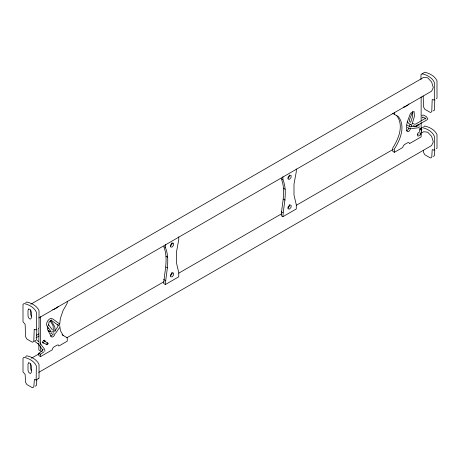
<?xml version="1.0" encoding="UTF-8"?>
<svg xmlns="http://www.w3.org/2000/svg" width="460" height="460" viewBox="0 0 460 460"><rect width="100%" height="100%" fill="white"/><g stroke="black" fill="none" stroke-linecap="round" stroke-linejoin="round"><path stroke-width="0.69" d="M44.936 341.768L44.953 340.325L43.89 340.204L42.803 341.527L42.786 342.97L43.849 343.091M36.829 329.429L36.455 339.952L35.115 340.728M434.803 99.665L434.43 110.181L433.09 110.958M36.806 379.471L36.455 385.44L35.115 386.216M434.78 149.707L434.43 155.675L433.09 156.452M419.135 126.546L419.008 127.707L411.827 128.553M59.616 324.915L60.386 318.4L63.118 310.402L67.24 303.226L67.24 301.191M165.399 284.527L163.725 283.567C164.456 271.227 168.647 258.595 163.725 246.439L165.399 247.405C170.315 259.561 166.123 272.188 165.399 284.527L178.75 276.816L178.785 272.717L176.467 262.867L176.467 252.04L178.75 239.694L178.75 236.865M282.917 216.677L281.25 215.717C281.974 203.377 286.166 190.745 281.25 178.589L282.917 179.555C287.839 191.711 283.647 204.338 282.917 216.677L296.274 208.966L296.309 204.867L293.992 195.017L293.992 184.19L296.274 171.844L296.274 169.015M419.29 131.824L419.865 128.72L420.911 128.622L421.797 129.11L421.153 132.583M55.01 333.397L54.556 335.098L53.435 336.57L52.118 337.117L51.186 336.565L47.449 329.216L47.271 326.243M43.412 340.544L48.07 343.229L47.731 344.344L46.868 344.747L42.343 342.136M409.228 126.862L410.061 124.275M410.682 122.331L412.551 116.501L412.729 111.199M410.901 127.828L409.549 130.755L408.238 131.727L407.117 131.548C405.047 125.58 408.308 119.623 410.165 114.086L411.056 112.936L414.103 111.515L414.397 116.403L412.35 123.291M411.315 126.529L411.936 124.591M412.453 112.332L409.48 119.634L409.348 120.842L410.078 122.021M49.076 322.431L48.455 325.329L48.415 324.536L52.348 329.877M36.162 380.029L36.357 365.913C34.293 361.215 28.767 358.282 24.018 357.334L23 358.202L23 371.887L25.145 374.457L25.57 382.237L26.91 384.566L32.441 387.757L33.787 386.981L34.425 379.362L36.162 380.029L39.025 378.057L39.025 364.372C36.961 359.674 31.435 356.741 26.686 355.787L25.674 356.661M408.813 128.156L407.882 129.789L406.565 130.761M38.312 344.707L38.818 343.861M54.677 331.292L57.655 326.893L58.178 325.502L57.839 324.455L58.224 325.346L51.641 320.545M59.415 327.79L55.602 333.247M52.883 334.138L51.761 335.604L50.45 336.151M417.427 124.792L416.714 125.689L416.725 126.402M170.401 246.129L171.908 244.26L171.908 242.926M170.401 275.931L171.908 274.062L171.908 272.728M287.925 178.279L289.426 176.41L289.426 175.076M287.925 208.081L289.426 206.212L289.426 204.873M422.107 117.95L422.792 117.122M43.119 349.307L41.906 351.158L40.819 351.446L40.526 345.822M425.966 118.03L415.662 124.125L414.483 124.183L412.085 123.205M58.386 306.291L57.224 307.544L53.883 309.471L52.716 309.563M408.952 103.891L407.784 105.144L404.449 107.076L403.282 107.168M42.239 350.94L38.858 353.228L38.858 355.655L40.526 356.621L52.216 349.876L52.716 348.237L53.883 346.984L57.224 345.058L58.386 344.966L58.891 346.018L67.24 341.199L67.24 337.807L62.037 334.765M43.907 351.9L40.526 354.194L38.858 353.228M25.674 302.881L26.686 302.007C31.435 302.962 36.961 305.894 39.025 310.592L39.025 327.94L38.358 328.325M436.333 98.555L437 98.17L437 80.822C434.936 76.124 429.41 73.192 424.66 72.243L420.975 74.652L420.975 79.511M420.975 128.432L421.992 127.564C426.742 128.512 432.268 131.451 434.326 136.143L434.326 149.828L434.131 150.259L432.4 149.598L432.181 149.92L431.762 157.216L430.416 157.993L424.885 154.796L423.545 152.467L423.424 150.345M423.643 126.891L424.66 126.023C429.41 126.971 434.936 129.904 437 134.602L437 148.287L436.333 148.672M421.797 129.11L421.291 129.507L420.095 129.266L419.865 128.72M50.134 320.971L51.629 319.999L50.847 320.419M36.581 335.219L38.91 333.839M36.07 337.812L39.14 335.995M30.854 304.192L423.671 77.401L427.65 77.792L431.629 81.995L433.28 87.538L431.629 91.183L38.812 317.969M48.858 322.052L50.611 321.04L51.503 321.155L54.797 326.79L55.01 331.263M417.335 134.717L418.404 134.101M31.476 358.19L38.939 353.884M66.907 337.738L163.869 281.756M178.785 273.142L281.342 213.934M296.257 205.321L393.219 149.345M419.945 133.912L423.671 131.761L427.65 132.152L431.629 136.355L433.28 141.898L431.629 145.538L38.812 372.33M396.882 115.782C404.053 125.666 398.601 138.793 392.759 147.942L392.759 151.334L394.433 152.294L402.776 147.476L403.282 145.843L404.449 144.584L407.784 142.657L408.952 142.565L409.457 143.623L421.141 136.879L421.141 134.446L418.468 135.987L417.76 136.056L417.467 135.412L417.789 133.296L418.548 132.555L419.255 132.583M52.785 331.654L51.693 332.178L48.041 330.343M48.748 331.763L50.054 331.303M53.36 334.041L53.895 333.96M421.78 115.299L423.556 115.069L426.466 116.708L427.863 118.858L426.891 119.945L416.168 126.011L415.322 126.287L412.976 125.689M417.513 126.017C413.983 126.408 410.073 127.546 407.037 125.091M39.859 350.416L39.152 350.485L38.858 349.836L38.858 344.149M48.03 328.457L48.679 328.434M421.992 73.784C426.742 74.733 432.268 77.665 434.326 82.363L434.326 99.711L434.131 100.142L432.4 99.475L432.181 99.803L431.762 111.722L430.416 112.499L424.885 109.307L423.545 106.979L423.166 95.95M38.358 378.442L38.83 378.488M411.171 128.576L409.193 128.369L407.405 127.443M50.548 333.138L52.014 333.747M48.07 343.229L47.42 342.947L46.678 343.884L46.868 344.747M422.907 116.972L425.241 118.283L425.741 119.025M411.424 124.976L408.572 123.343L407.324 121.325M420.026 133.802L421.141 134.446M283.532 188.301L285.2 189.261M283.532 199.128L285.2 200.094M281.215 211.652L282.883 212.618M166.008 256.151L167.676 257.111M166.008 266.978L167.676 267.944M163.691 279.502L165.364 280.468M34.333 341.015L38.542 344.206M392.759 113.361L398.55 116.748C405.72 126.626 400.269 139.76 394.433 148.902L394.433 152.294M59.708 323.995L52.802 318.958L50.583 318.4C48.041 319.596 46.402 322.31 46.54 325.116L50.761 331.246M37.266 340.521L38.68 341.596M39.709 342.677L44.689 349.399L44.884 351.308M38.002 343.568L42.832 350.094M50.163 320.758L53.13 325.829L53.343 332.43M63.118 335.386L60.386 330.544L59.714 325.617M31.343 316.342L30.676 314.445L30.676 309.948M31.343 370.685L30.676 368.788L30.676 363.854M418.864 124.413L418.882 125.833M421.141 96.933L421.141 121.101M421.141 122.521L421.141 131.054M420.975 132.537L420.975 133.906M394.433 112.286L394.433 114.321M282.917 176.726L282.917 179.555M165.399 244.576L165.399 247.405M40.526 316.675L40.526 344.402M40.526 354.194L40.526 356.621M38.858 328.509L38.858 342.016M34.212 329.573L33.787 341.492L32.441 342.269L26.91 339.077L25.57 336.749L25.145 324.34L23 321.77L23 304.422L24.018 303.548C28.767 304.503 34.293 307.435 36.357 312.133L36.357 329.481L36.162 329.912L34.425 329.245L34.212 329.573M28.669 309.068L28.008 310.201L28.008 315.985L28.669 317.883L29.676 318.878L30.688 319.05L31.349 317.912L31.349 312.133L30.688 310.235L29.676 309.241L28.669 309.068M28.669 362.848L28.008 363.986L28.008 370.329L28.669 372.232L29.676 373.221L30.688 373.393L31.349 372.261L31.349 365.913L30.688 364.015L29.676 363.02L28.669 362.848M172.074 243.087L170.574 244.956L170.574 246.957L172.074 247.095L173.575 245.226L173.575 243.219L172.074 243.087M172.074 272.889L170.574 274.758L170.574 276.759L172.074 276.897L173.575 275.022L173.575 273.022L172.074 272.889M289.599 175.237L288.092 177.106L288.092 179.107L289.599 179.245L291.099 177.376L291.099 175.369L289.599 175.237M289.599 205.039L288.092 206.908L288.092 208.909L289.599 209.041L291.099 207.172L291.099 205.171L289.599 205.039"/></g></svg>
